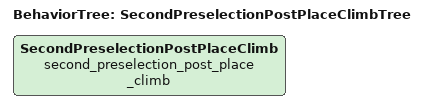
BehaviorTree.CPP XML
<root BTCPP_format="4" main_tree_to_execute="SecondPreselectionPostPlaceClimbTree">
  <BehaviorTree ID="SecondPreselectionPostPlaceClimbTree">
    <SecondPreselectionPostPlaceClimb name="second_preselection_post_place_climb"/>
  </BehaviorTree>
</root>
